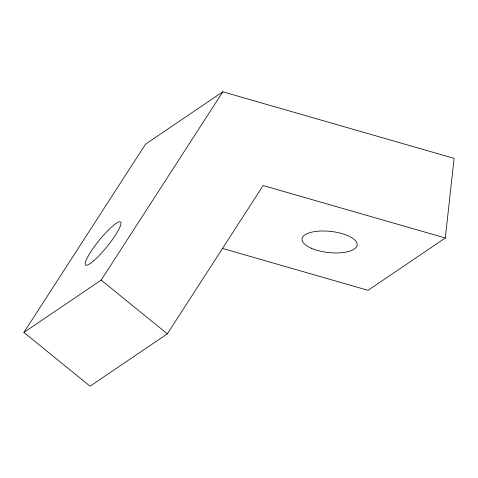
<?xml version="1.0" encoding="UTF-8"?>
<svg xmlns="http://www.w3.org/2000/svg" width="478" height="478" viewBox="0 0 478 478"><rect width="100%" height="100%" fill="white"/><g stroke="black" fill="none" stroke-linecap="round" stroke-linejoin="round"><path stroke-width="0.72" d="M445.311 237.978L454.1 158.379L222.814 91.806L145.539 144.153L23.9 332.443L90.055 386.194L167.336 333.847L263.145 185.542L445.311 237.978L368.036 290.331L222.443 248.423M23.9 332.443L101.175 280.096L222.814 91.806M101.175 280.096L167.336 333.847M311.25 248.213A27.736 10.618 6.3 0 0 356.606 246.654A27.736 10.618 6.3 0 0 320.875 231.017A27.736 10.618 6.3 0 0 311.25 248.213M93.754 260.737A27.736 5.037 -50.9 0 0 121 223.381A27.736 5.037 -50.9 0 0 94.501 246.397A27.736 5.037 -50.9 0 0 93.754 260.737"/></g></svg>
